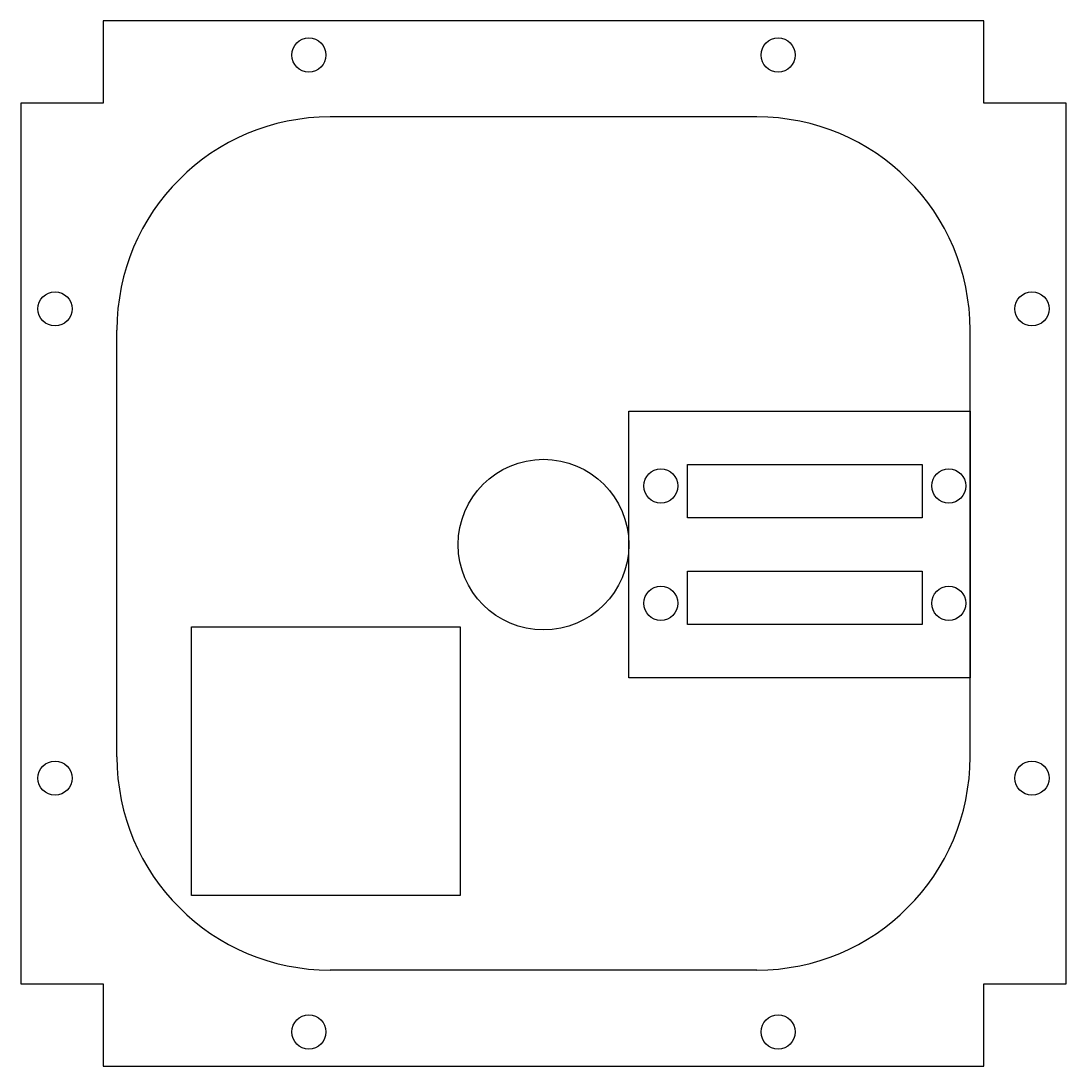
# Model space of a CAD drawing. Header units: millimetres. Extents: x 0 to 98, y -98 to 0.
import ezdxf

# ---------------------------------------------------------------- set-up
doc = ezdxf.new("R2010")
doc.units = ezdxf.units.MM
doc.layers.get('0').update_dxf_attribs({"linetype": 'CONTINUOUS'})

msp = doc.modelspace()

# ---------------------------------------------------------------- linework, layer by layer
for p, q in [((69, -9), (29, -9)), ((9, -69), (9, -29)), ((89, -69), (89, -29)), ((69, -89), (29, -89))]:
    msp.add_line(p, q)
for points in [[(7.7, 0), (7.7, -7.7), (0, -7.7), (0, -90.3), (7.7, -90.3), (7.7, -98), (90.3, -98), (90.3, -90.3), (98, -90.3), (98, -7.7), (90.3, -7.7), (90.3, 0)], [(89, -61.606), (57, -61.606), (57, -36.606), (89, -36.606)], [(62.5, -41.606), (84.5, -41.606), (84.5, -46.606), (62.5, -46.606)], [(62.5, -51.606), (84.5, -51.606), (84.5, -56.606), (62.5, -56.606)], [(41.2, -56.8), (41.2, -82), (16, -82), (16, -56.8)]]:
    msp.add_lwpolyline(points, close=True)
for centre, radius in [((27, -3.2), 1.6), ((71, -3.2), 1.6), ((3.2, -27), 1.6), ((94.8, -27), 1.6), ((49, -49.106), 8), ((60, -43.606), 1.6), ((87, -43.606), 1.6), ((60, -54.606), 1.6), ((87, -54.606), 1.6), ((3.2, -71), 1.6), ((94.8, -71), 1.6), ((27, -94.8), 1.6), ((71, -94.8), 1.6)]:
    msp.add_circle(centre, radius)
for centre, start, end in [((29, -29), 90, 180), ((69, -29), 0, 90), ((29, -69), 180, 270), ((69, -69), -90, 0)]:
    msp.add_arc(centre, 20, start, end)

doc.saveas('drawing.dxf')
